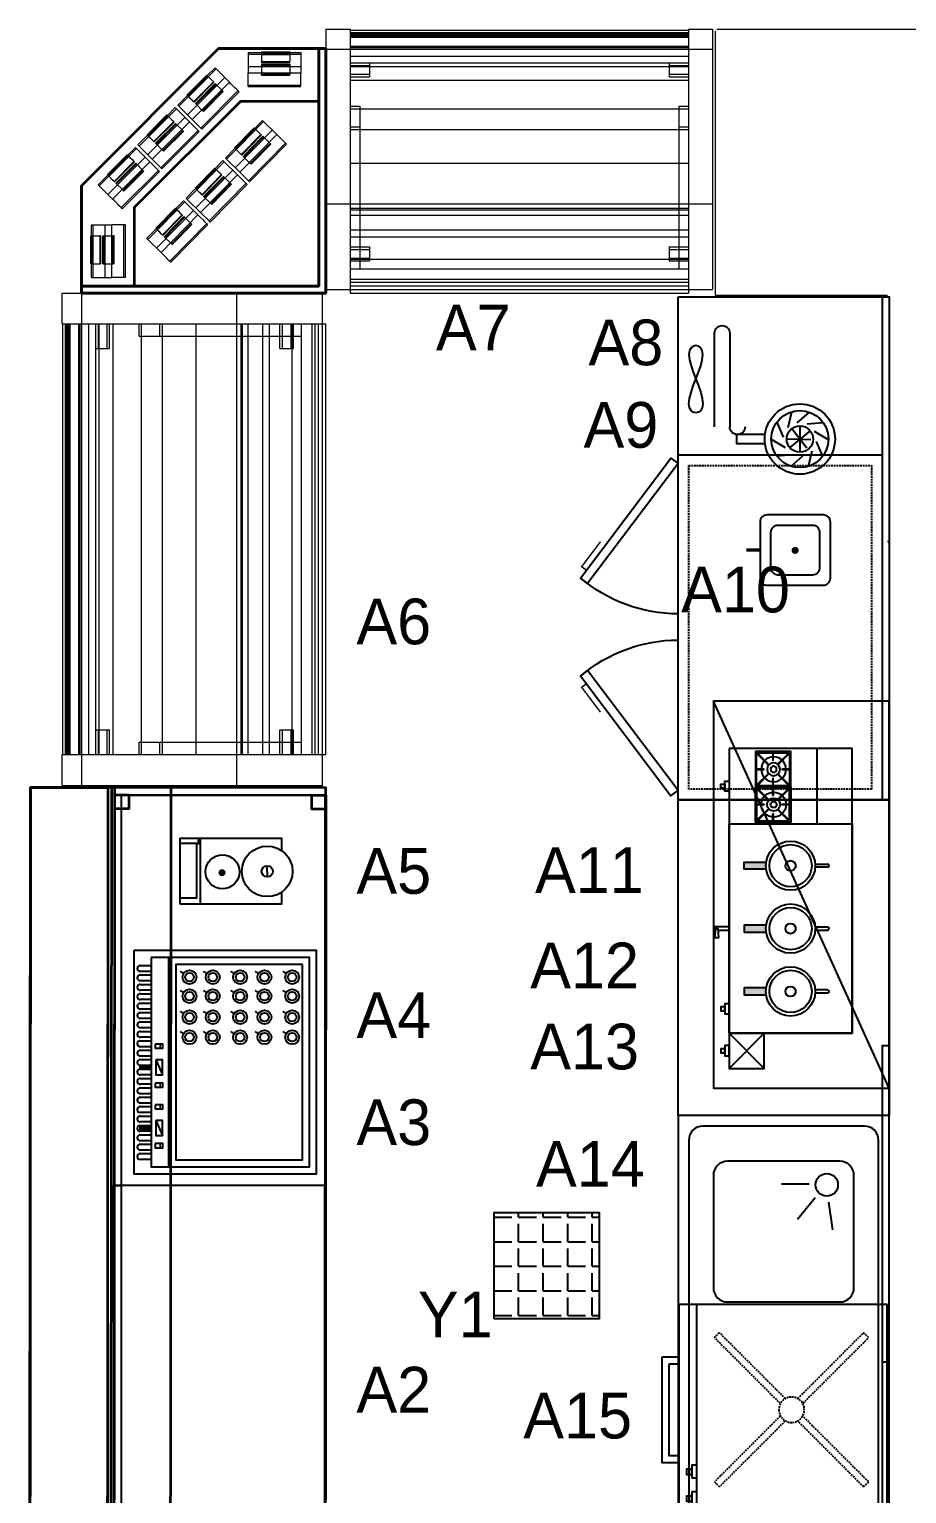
# Model space of a CAD drawing. Header units: millimetres. Extents: x 233224 to 234067, y -13631 to -11613.
# Drawn here: x 233517.4 to 233766.9, y -12029.9 to -11613.5 of the extents above; entities that cross this region are included whole.
import ezdxf
from ezdxf.enums import TextEntityAlignment as Align

# ---------------------------------------------------------------- set-up
doc = ezdxf.new("R2010")
doc.units = ezdxf.units.MM
doc.header["$MEASUREMENT"] = 0
doc.linetypes.add('DASHED', pattern=[0.75, 0.5, -0.25])
for name, color, linetype in [('002 Çizgi', 7, 'Continuous'), ('Kıtc-002 Çizgi', 7, 'Continuous'), ('S2000-002 Çizgi', 7, 'Continuous'), ('Structural - Bearing', 7, 'Continuous')]:
    doc.layers.add(name, color=color, linetype=linetype)
doc.layers.add('2D Drafting - General_Pen_No__4', color=7, linetype='Continuous', lineweight=20, true_color=0x029e21)
doc.layers.add('Int - Furniture _Pen_No__75', color=6, linetype='Continuous', lineweight=20)
doc.layers.add('Structural - Bearing_Pen_No__7', color=7, linetype='Continuous', lineweight=35)
doc.styles.add('TAKSİM', font='GOTHIC.TTF', dxfattribs={"height": 20})

# ---------------------------------------------------------------- blocks, each defined once
blk = doc.blocks.new('Slab_3', base_point=(229469, 5617.6))
at = {"layer": 'Structural - Bearing_Pen_No__7', "linetype": 'Continuous', "flags": 128}
blk.add_lwpolyline([(229469, 5617.6), (228774, 5617.6), (228774, 5922.6), (229164, 6312.6), (229469, 6312.6)], close=True, dxfattribs=at)
blk = doc.blocks.new('Slab_4', base_point=(229469, 5617.6))
at = {"layer": 'Structural - Bearing_Pen_No__7', "linetype": 'Continuous', "flags": 128}
blk.add_lwpolyline([(229469, 5617.6), (228774, 5617.6), (228774, 5922.6), (229164, 6312.6), (229469, 6312.6)], close=True, dxfattribs=at)
blk = doc.blocks.new('Slab_5', base_point=(228774, 5617.6))
at = {"layer": 'Structural - Bearing_Pen_No__7', "linetype": 'Continuous', "flags": 128}
blk.add_lwpolyline([(228774, 5617.6), (229469, 5617.6), (229469, 5637.6), (229469, 6312.6), (229449, 6312.6), (229449, 5637.6), (228774, 5637.6)], close=True, dxfattribs=at)
blk = doc.blocks.new('Slab_6', base_point=(229449, 5637.6))
at = {"layer": 'Structural - Bearing_Pen_No__7', "linetype": 'Continuous', "flags": 128}
blk.add_lwpolyline([(229449, 5637.6), (229449, 6312.6), (229164, 6312.6), (228774, 5922.6), (228774, 5637.6)], close=True, dxfattribs=at)
blk = doc.blocks.new('Slab_7', base_point=(229449, 5637.6))
at = {"layer": 'Structural - Bearing_Pen_No__7', "linetype": 'Continuous', "flags": 128}
blk.add_lwpolyline([(229449, 5637.6), (229449, 6312.6), (229164, 6312.6), (228774, 5922.6), (228774, 5637.6)], close=True, dxfattribs=at)
blk = doc.blocks.new('Slab_8', base_point=(229449, 5637.6))
at = {"layer": 'Structural - Bearing_Pen_No__7', "linetype": 'Continuous', "flags": 128}
blk.add_lwpolyline([(229449, 5637.6), (229449, 6162.6), (229226.2, 6162.6), (228924, 5860.4), (228924, 5637.6)], close=True, dxfattribs=at)
blk = doc.blocks.new('_pasta')
at = {"layer": 'Int - Furniture _Pen_No__75', "linetype": 'Continuous'}
for p, q in [((0, 800), (2.9, 800)), ((0, 750), (0, 800)), ((2.9, 800), (19, 800)), ((19, 800), (45.1, 800)), ((45.1, 800), (81, 800)), ((57.3, 750), (57.3, 800)), ((81, 800), (126.3, 800)), ((126.3, 800), (180.6, 800)), ((180.6, 800), (243.4, 800)), ((243.4, 800), (314, 800)), ((314, 800), (391.8, 800)), ((391.8, 800), (475.8, 800)), ((475.8, 800), (504.7, 800)), ((504.7, 800), (752.3, 800)), ((504.7, 750), (504.7, 800)), ((752.3, 750), (752.3, 800)), ((0, 750), (2.9, 750)), ((2.2, 50), (2.2, 750)), ((2.3, 50), (2.3, 750)), ((2.9, 750), (19, 750)), ((9.2, 50), (9.2, 750)), ((12.5, 50), (12.5, 750)), ((15.2, 50), (15.2, 750)), ((17.3, 50), (17.3, 750)), ((18.2, 50), (18.2, 750)), ((18.3, 50), (18.3, 750)), ((18.5, 50), (18.5, 750)), ((18.8, 50), (18.8, 750)), ((19, 750), (45.1, 750)), ((22.3, 50), (22.3, 750)), ((22.4, 50), (22.4, 750)), ((23, 50), (23, 750)), ((45.1, 750), (81, 750)), ((48.5, 50), (48.5, 750)), ((52.5, 50), (52.5, 750)), ((57.3, 50), (57.3, 750)), ((77.3, 50), (77.3, 750)), ((77.3, 50), (77.3, 750)), ((81, 750), (126.3, 750)), ((97.3, 710), (97.3, 750)), ((104.8, 710), (104.8, 750)), ((107.3, 50), (107.3, 750)), ((126.3, 750), (180.6, 750)), ((129.8, 710), (129.8, 750)), ((137.3, 710), (137.3, 750)), ((147.3, 50), (147.3, 750)), ((180.6, 750), (243.4, 750)), ((222.3, 730), (222.3, 750)), ((229.8, 50), (229.8, 750)), ((243.4, 750), (314, 750)), ((282.3, 730), (282.3, 750)), ((289.8, 50), (289.8, 750)), ((314, 750), (391.8, 750)), ((387.3, 50), (387.3, 750)), ((391.8, 750), (475.8, 750)), ((475.8, 750), (504.7, 750)), ((504.7, 750), (752.3, 750)), ((504.7, 50), (504.7, 750)), ((517.3, 50), (517.3, 750)), ((521.4, 50), (521.4, 750)), ((537.3, 50), (537.3, 750)), ((579.8, 50), (579.8, 750)), ((599.8, 50), (599.8, 750)), ((629.1, 710), (629.1, 750)), ((636.6, 710), (636.6, 750)), ((661.6, 710), (661.6, 750)), ((664.5, 50), (664.5, 750)), ((669.1, 710), (669.1, 750)), ((692.3, 730), (692.3, 750)), ((722.3, 50), (722.3, 750)), ((722.3, 50), (722.3, 750)), ((731.2, 50), (731.2, 750)), ((741.2, 50), (741.2, 750)), ((752.3, 50), (752.3, 750)), ((752.3, 50), (752.3, 750)), ((752.3, 750), (752.4, 750)), ((752.4, 50), (752.4, 750)), ((752.4, 750), (762.3, 750)), ((762.3, 50), (762.3, 750)), ((222.3, 730), (622.3, 730)), ((622.3, 730), (692.3, 730)), ((692.3, 70), (692.3, 730)), ((97.3, 90), (97.3, 710)), ((97.3, 710), (104.8, 710)), ((104.8, 710), (129.8, 710)), ((129.8, 710), (137.3, 710)), ((629.1, 710), (636.6, 710)), ((636.6, 710), (661.6, 710)), ((661.6, 710), (669.1, 710)), ((97.3, 90), (104.8, 90)), ((97.3, 50), (97.3, 90)), ((104.8, 90), (129.8, 90)), ((104.8, 50), (104.8, 90)), ((129.8, 90), (137.3, 90)), ((129.8, 50), (129.8, 90)), ((137.3, 50), (137.3, 90)), ((629.1, 90), (636.6, 90)), ((629.1, 50), (629.1, 90)), ((636.6, 90), (661.6, 90)), ((636.6, 50), (636.6, 90)), ((661.6, 90), (669.1, 90)), ((661.6, 50), (661.6, 90)), ((669.1, 50), (669.1, 90)), ((0, 50), (2.9, 50)), ((0, 0), (0, 50)), ((2.9, 50), (19, 50)), ((19, 50), (45.1, 50)), ((45.1, 50), (81, 50)), ((57.3, 0), (57.3, 50)), ((81, 50), (126.3, 50)), ((126.3, 50), (180.6, 50)), ((180.6, 50), (243.4, 50)), ((222.3, 70), (622.3, 70)), ((222.3, 50), (222.3, 70)), ((243.4, 50), (314, 50)), ((282.3, 50), (282.3, 70)), ((314, 50), (391.8, 50)), ((391.8, 50), (475.8, 50)), ((475.8, 50), (504.7, 50)), ((504.7, 50), (752.3, 50)), ((504.7, 0), (504.7, 50)), ((622.3, 70), (692.3, 70)), ((692.3, 50), (692.3, 70)), ((752.3, 0), (752.3, 50)), ((752.3, 50), (752.4, 50)), ((752.4, 50), (762.3, 50)), ((0, 0), (2.9, 0)), ((2.9, 0), (19, 0)), ((19, 0), (45.1, 0)), ((45.1, 0), (81, 0)), ((81, 0), (126.3, 0)), ((126.3, 0), (180.6, 0)), ((180.6, 0), (243.4, 0)), ((243.4, 0), (314, 0)), ((314, 0), (391.8, 0)), ((391.8, 0), (475.8, 0)), ((475.8, 0), (504.7, 0)), ((504.7, 0), (752.3, 0))]:
    blk.add_line(p, q, dxfattribs=at)
blk = doc.blocks.new('Kahve Paket1_2')
at = {"layer": 'Int - Furniture _Pen_No__75', "linetype": 'Continuous'}
for p, q in [((0, 150), (3.4, 150)), ((0, 0), (0, 150)), ((3.4, 150), (11.5, 150)), ((4.3, 0), (4.3, 150)), ((11.5, 150), (16.3, 150)), ((16.3, 150), (32.4, 150)), ((32.4, 150), (39, 150)), ((92, 150), (39, 150)), ((39, 150), (39, 150)), ((39, 0), (39, 150)), ((39, 0), (39, 150)), ((57.4, 0), (57.4, 150)), ((94.6, 150), (92, 150)), ((92, 0), (92, 150)), ((96.4, 150), (94.6, 150)), ((96.4, 118.7), (96.4, 150)), ((32.2, 118.7), (34.7, 118.7)), ((32.2, 38.7), (32.2, 118.7)), ((35.3, 118.7), (34.7, 118.7)), ((34.7, 38.7), (34.7, 118.7)), ((64.2, 118.7), (35.3, 118.7)), ((35.3, 38.7), (35.3, 118.7)), ((61.2, 38.7), (61.2, 118.7)), ((61.6, 38.7), (61.6, 118.7)), ((64.2, 38.7), (64.2, 118.7)), ((69.6, 118.7), (71.4, 118.7)), ((69.6, 38.7), (69.6, 118.7)), ((71.5, 118.7), (71.4, 118.7)), ((71.4, 38.7), (71.4, 118.7)), ((80, 118.7), (71.5, 118.7)), ((86, 118.7), (80, 118.7)), ((93.5, 118.7), (86, 118.7)), ((91.6, 38.7), (91.6, 118.7)), ((96.4, 118.7), (93.5, 118.7)), ((93.6, 38.7), (93.6, 118.7)), ((96.6, 118.7), (96.4, 118.7)), ((96.4, 38.7), (96.4, 118.7)), ((98.4, 118.7), (96.6, 118.7)), ((98.4, 38.7), (98.4, 118.7)), ((0, 0), (3.4, 0)), ((3.4, 0), (11.5, 0)), ((11.5, 0), (16.3, 0)), ((16.3, 0), (32.4, 0)), ((32.2, 38.7), (34.7, 38.7)), ((32.4, 0), (39, 0)), ((35.3, 38.7), (34.7, 38.7)), ((64.2, 38.7), (35.3, 38.7)), ((92, 0), (39, 0)), ((39, 0), (39, 0)), ((69.6, 38.7), (71.4, 38.7)), ((71.5, 38.7), (71.4, 38.7)), ((80, 38.7), (71.5, 38.7)), ((86, 38.7), (80, 38.7)), ((93.5, 38.7), (86, 38.7)), ((94.6, 0), (92, 0)), ((96.4, 38.7), (93.5, 38.7)), ((96.4, 0), (94.6, 0)), ((96.4, 0), (96.4, 38.7)), ((96.6, 38.7), (96.4, 38.7)), ((98.4, 38.7), (96.6, 38.7))]:
    blk.add_line(p, q, dxfattribs=at)
blk = doc.blocks.new('Slab_77', base_point=(228855.6, 155.7))
at = {"layer": 'Structural - Bearing_Pen_No__7', "linetype": 'Continuous', "flags": 128}
blk.add_lwpolyline([(228855.6, 155.7), (229465.6, 154.7), (229465.6, 178.9), (228865.6, 179.9), (228869, 4211.2), (228859, 4211.2)], close=True, dxfattribs=at)
blk = doc.blocks.new('Slab_78', base_point=(228865.6, 179.9))
at = {"layer": 'Structural - Bearing_Pen_No__7', "linetype": 'Continuous', "flags": 128}
blk.add_lwpolyline([(228865.6, 179.9), (228869, 4190.7), (229469, 4189.8), (229465.6, 178.9)], close=True, dxfattribs=at)
blk = doc.blocks.new('Slab_79', base_point=(228865.6, 179.9))
at = {"layer": 'Structural - Bearing_Pen_No__7', "linetype": 'Continuous', "flags": 128}
blk.add_lwpolyline([(228865.6, 179.9), (228869, 4190.7), (229469, 4189.8), (229465.6, 178.9)], close=True, dxfattribs=at)
blk = doc.blocks.new('Slab_80', base_point=(228849.2, 4211.2))
at = {"layer": 'Structural - Bearing_Pen_No__7', "linetype": 'Continuous', "flags": 128}
blk.add_lwpolyline([(228849.2, 4211.2), (228848.9, 4100.8), (228845.6, 155.7), (229465.6, 154.7), (229465.6, 178.9), (228865.6, 179.9), (228869, 4190.7), (229469, 4189.8), (229469, 4210.2)], close=True, dxfattribs=at)
blk = doc.blocks.new('Slab_81', base_point=(228865.6, 179.9))
at = {"layer": 'Structural - Bearing_Pen_No__7', "linetype": 'Continuous', "flags": 128}
blk.add_lwpolyline([(228865.6, 179.9), (228869, 4190.7), (229469, 4189.8), (229465.6, 178.9)], close=True, dxfattribs=at)
blk = doc.blocks.new('Slab_82', base_point=(229469, 4189.8))
at = {"layer": 'Structural - Bearing_Pen_No__7', "linetype": 'Continuous', "flags": 128}
blk.add_lwpolyline([(229469, 4189.8), (229468.9, 4149.8), (229428.9, 4149.9), (229429, 4189.9)], close=True, dxfattribs=at)
blk = doc.blocks.new('Slab_83', base_point=(228909, 4190.7))
at = {"layer": 'Structural - Bearing_Pen_No__7', "linetype": 'Continuous', "flags": 128}
blk.add_lwpolyline([(228909, 4190.7), (228908.9, 4150.7), (228868.9, 4150.7), (228869, 4190.7)], close=True, dxfattribs=at)
blk = doc.blocks.new('Slab_93', base_point=(228625.8, 156))
at = {"layer": 'Structural - Bearing_Pen_No__7', "linetype": 'Continuous', "flags": 128}
blk.add_lwpolyline([(228625.8, 156), (228625.5, -60.2), (229465.2, -61.5), (229465.6, 178.9), (229025.8, 179.6), (229029.2, 4210.9), (228849.2, 4211.2), (228629.3, 4211.6), (228625.9, 180.2)], close=True, dxfattribs=at)
blk = doc.blocks.new('Slab_94', base_point=(228625.5, -60.2))
at = {"layer": 'Structural - Bearing_Pen_No__7', "linetype": 'Continuous', "flags": 128}
blk.add_lwpolyline([(228625.5, -60.2), (228629.3, 4211.6), (228849.2, 4211.2), (228845.8, 179.9), (229465.6, 178.9), (229465.2, -61.5), (228845.5, -60.6)], close=True, dxfattribs=at)
blk = doc.blocks.new('A$C664B4501')
at = {"layer": 'S2000-002 Çizgi'}
for p, q in [((31.04, 6.26), (35.37, 8.18)), ((48.29, 6.26), (52.62, 8.18))]:
    blk.add_line(p, q, dxfattribs=at)
for points in [[(0, 0), (63.5, 0), (63.5, 52), (0, 52)], [(2, 10), (61.5, 10), (61.5, 50), (2, 50)], [(4, 48), (4, 12), (59.5, 12), (59.5, 48)], [(2, 5), (61.5, 5), (61.5, 10), (2, 10)], [(26.58, 6.14), (27.76, 6.14), (27.76, 8.24), (26.58, 8.24)], [(31.04, 6.26), (35.37, 6.26), (35.37, 8.18), (31.04, 8.18)], [(37.66, 6.14), (38.83, 6.14), (38.83, 8.24), (37.66, 8.24)], [(43.83, 6.14), (45.01, 6.14), (45.01, 8.24), (43.83, 8.24)], [(48.29, 6.26), (52.62, 6.26), (52.62, 8.18), (48.29, 8.18)], [(54.91, 6.14), (56.08, 6.14), (56.08, 8.24), (54.91, 8.24)]]:
    blk.add_lwpolyline(points, close=True, dxfattribs=at)
for points, const_width in [([(6.48, 43.33), (5.89, 42.38)], 0.5), ([(11.92, 43.33), (11.34, 42.38)], 0.5), ([(17.86, 43.33), (17.28, 42.38)], 0.5), ([(23.59, 43.33), (23.01, 42.38)], 0.5), ([(6.48, 35.43), (5.89, 34.49)], 0.5), ([(11.92, 35.43), (11.34, 34.49)], 0.5), ([(17.86, 35.43), (17.28, 34.49)], 0.5), ([(23.59, 35.43), (23.01, 34.49)], 0.5), ([(6.48, 28.51), (5.89, 27.56)], 0.5), ([(11.92, 28.51), (11.34, 27.56)], 0.5), ([(17.86, 28.51), (17.28, 27.56)], 0.5), ([(23.59, 28.51), (23.01, 27.56)], 0.5), ([(6.48, 20.73), (5.89, 19.78)], 0.5), ([(11.92, 20.73), (11.34, 19.78)], 0.5), ([(17.86, 20.73), (17.28, 19.78)], 0.5), ([(23.59, 20.73), (23.01, 19.78)], 0.5), ([(6.48, 14.14), (5.89, 13.19)], 0.5), ([(11.92, 14.14), (11.34, 13.19)], 0.5), ([(17.86, 14.14), (17.28, 13.19)], 0.5), ([(23.59, 14.14), (23.01, 13.19)], 0.5), ([(26.58, 7.5), (27.76, 7.5)], 0.5), ([(33.23, 5), (33.23, 1.5)], 1), ([(37.66, 7.5), (38.83, 7.5)], 0.5), ([(43.83, 7.5), (45.01, 7.5)], 0.5), ([(50.48, 5), (50.48, 1.5)], 1), ([(54.91, 7.5), (56.08, 7.5)], 0.5)]:
    blk.add_lwpolyline(points, dxfattribs=dict(at, const_width=const_width))
for points in [[(4.26, 1.85), (4.26, 5)], [(5.93, 5), (5.93, 1.85)], [(6.93, 1.85), (6.93, 5)], [(8.61, 5), (8.61, 1.85)], [(9.61, 1.85), (9.61, 5)], [(11.28, 5), (11.28, 1.85)], [(12.28, 1.85), (12.28, 5)], [(13.96, 5), (13.96, 1.85)], [(14.96, 1.85), (14.96, 5)], [(16.63, 5), (16.63, 1.85)], [(17.63, 1.85), (17.63, 5)], [(19.31, 5), (19.31, 1.85)], [(20.31, 1.85), (20.31, 5)], [(21.98, 5), (21.98, 1.85)], [(22.98, 1.85), (22.98, 5)], [(24.66, 5), (24.66, 1.85)], [(25.66, 1.85), (25.66, 5)], [(27.33, 5), (27.33, 1.85)], [(28.33, 1.85), (28.33, 5)], [(30.01, 5), (30.01, 1.85)], [(31.01, 1.85), (31.01, 5)], [(32.68, 5), (32.68, 1.85)], [(33.68, 1.85), (33.68, 5)], [(35.36, 5), (35.36, 1.85)], [(36.36, 1.85), (36.36, 5)], [(38.03, 5), (38.03, 1.85)], [(39.03, 1.85), (39.03, 5)], [(40.71, 5), (40.71, 1.85)], [(41.71, 1.85), (41.71, 5)], [(43.38, 5), (43.38, 1.85)], [(44.38, 1.85), (44.38, 5)], [(46.06, 5), (46.06, 1.85)], [(47.06, 1.85), (47.06, 5)], [(48.73, 5), (48.73, 1.85)], [(49.73, 1.85), (49.73, 5)], [(51.4, 5), (51.4, 1.85)], [(52.4, 1.85), (52.4, 5)], [(54.08, 5), (54.08, 1.85)], [(55.08, 1.85), (55.08, 5)], [(56.75, 5), (56.75, 1.85)], [(57.75, 1.85), (57.75, 5)], [(59.43, 5), (59.43, 1.85)]]:
    blk.add_lwpolyline(points, dxfattribs=at)
for centre, radius in [((7.54, 45.07), 1.98), ((7.54, 45.07), 1.24), ((12.99, 45.07), 1.98), ((12.99, 45.07), 1.24), ((18.93, 45.07), 1.98), ((18.93, 45.07), 1.24), ((24.66, 45.07), 1.98), ((24.66, 45.07), 1.24), ((7.54, 37.17), 1.98), ((7.54, 37.17), 1.24), ((12.99, 37.17), 1.98), ((12.99, 37.17), 1.24), ((18.93, 37.17), 1.98), ((18.93, 37.17), 1.24), ((24.66, 37.17), 1.98), ((24.66, 37.17), 1.24), ((7.54, 30.25), 1.98), ((7.54, 30.25), 1.24), ((12.99, 30.25), 1.98), ((12.99, 30.25), 1.24), ((18.93, 30.25), 1.98), ((18.93, 30.25), 1.24), ((24.66, 30.25), 1.98), ((24.66, 30.25), 1.24), ((7.54, 22.47), 1.98), ((7.54, 22.47), 1.24), ((12.99, 22.47), 1.98), ((12.99, 22.47), 1.24), ((18.93, 22.47), 1.98), ((18.93, 22.47), 1.24), ((24.66, 22.47), 1.98), ((24.66, 22.47), 1.24), ((7.54, 15.88), 1.98), ((7.54, 15.88), 1.24), ((12.99, 15.88), 1.98), ((12.99, 15.88), 1.24), ((18.93, 15.88), 1.98), ((18.93, 15.88), 1.24), ((24.66, 15.88), 1.98), ((24.66, 15.88), 1.24)]:
    blk.add_circle(centre, radius, dxfattribs=at)
for centre in [(5.1, 1.85), (7.77, 1.85), (10.45, 1.85), (13.12, 1.85), (15.8, 1.85), (18.47, 1.85), (21.14, 1.85), (23.82, 1.85), (26.49, 1.85), (29.17, 1.85), (31.84, 1.85), (34.52, 1.85), (37.19, 1.85), (39.87, 1.85), (42.54, 1.85), (45.22, 1.85), (47.89, 1.85), (50.57, 1.85), (53.24, 1.85), (55.92, 1.85), (58.59, 1.85)]:
    blk.add_arc(centre, 0.837, 180, 0, dxfattribs=at)
blk = doc.blocks.new('A$C1C4536AD')
at = {"layer": 'S2000-002 Çizgi'}
for points in [[(0, 29), (0, 0), (18.5, 0)], [(3.39, 29), (0, 29), (0, 26.84)], [(18.5, 26.95), (18.5, 29), (15.2, 29)], [(18.5, 0), (18.5, 29)], [(7.82, 24.81), (10.92, 24.88)], [(0, 5.79), (18.5, 5.79)], [(1.26, 0), (1.26, 4.77), (16.97, 4.77), (16.97, 0)]]:
    blk.add_lwpolyline(points, dxfattribs=at)
at = {"layer": 'S2000-002 Çizgi', "const_width": 1}
blk.add_lwpolyline([(9.18, 12.02, 1), (10.18, 12.02, 1)], format="xyb", close=True, dxfattribs=at)
at = {"layer": 'S2000-002 Çizgi'}
blk.add_lwpolyline([(0.33, 5.24), (1.35, 5.24), (1.35, 5.79), (0.33, 5.79)], close=True, dxfattribs=at)
for centre, radius in [((9.3, 24.88), 7.2), ((9.3, 24.88), 1.6), ((9.43, 12.15), 4.82)]:
    blk.add_circle(centre, radius, dxfattribs=at)
blk = doc.blocks.new('A$C08847F1B')
at = {"layer": 'S2000-002 Çizgi'}
blk.add_lwpolyline([(0, 30.6), (30.6, 30.6), (30.6, 0), (0, 0), (0, 30.6)], dxfattribs=at)
blk.add_lwpolyline([(15.5, 29.5), (15.5, 23.4, -0.414214), (15.3, 23.2), (15.2, 23.2, -0.414214), (15, 23.4), (15, 29.5), (2.7, 29.5, 0.668179), (2.3, 28.6), (10.8, 20.1, -0.810443), (10.4, 19.8), (1.6, 28.6, 0.668179), (1, 28.4), (1, 15.5), (7.1, 15.5, -0.414214), (7.3, 15.3), (7.3, 15.2, -0.414214), (7.1, 15), (1, 15), (1, 2.7, 0.668179), (1.9, 2.3), (10.4, 10.8, -0.810443), (10.8, 10.4), (2, 1.6, 0.668179), (2.2, 1), (15, 1), (15, 7.1, -0.414214), (15.2, 7.3), (15.3, 7.3, -0.414214), (15.5, 7.1), (15.5, 1), (27.9, 1, 0.668179), (28.3, 1.9), (19.8, 10.4, -0.810443), (20.2, 10.8), (29, 2, 0.668179), (29.5, 2.2), (29.5, 15), (23.4, 15, -0.414214), (23.2, 15.2), (23.2, 15.3, -0.414214), (23.4, 15.5), (29.5, 15.5), (29.5, 28.4, 0.668179), (29, 28.6), (20.2, 19.8, -0.810443), (19.8, 20.1), (28.3, 28.6, 0.668179), (27.9, 29.5)], format="xyb", close=True, dxfattribs=at)
for radius in [10.8, 5.66, 2.6]:
    blk.add_circle((15.3, 15.8), radius, dxfattribs=at)
blk = doc.blocks.new('A$C0AAB4699')
at = {"layer": 'S2000-002 Çizgi'}
for points in [[(34.38, 14.79, -0.072213), (32.37, 14.79), (32.37, 8.52), (34.38, 8.52)], [(50.24, 8.52), (52.26, 8.52), (52.26, 14.79, -0.072213), (50.24, 14.79)], [(68.12, 8.52), (70.13, 8.52), (70.13, 14.79, -0.072213), (68.12, 14.79)]]:
    blk.add_hatch(color=256, dxfattribs=at).paths.add_polyline_path(points)
for p, q in [((81, 14.21), (91, 4.21)), ((91, 14.21), (81, 4.21))]:
    blk.add_line(p, q, dxfattribs=at)
for points in [[(0, 4.21), (81, 4.21), (81, 39.21), (0, 39.21)], [(0, 29.21), (21.5, 29.21), (21.5, 39.21), (0, 39.21)], [(81, 4.21), (21.5, 4.21), (21.5, 39.21), (81, 39.21)], [(81, 4.21), (91, 4.21), (91, 14.21), (81, 14.21)], [(9.28, 4.21), (12.19, 4.21), (12.19, 3.05), (9.28, 3.05)], [(75.53, 4.21), (72.62, 4.21), (72.62, 3.05), (75.53, 3.05)], [(87.46, 4.21), (84.54, 4.21), (84.54, 3.05), (87.46, 3.05)], [(10.15, 3.05), (11.32, 3.05), (11.32, 1.88), (10.15, 1.88)], [(53.85, 0.2), (51.19, 0.41), (51.19, 1.04), (53.85, 1.25)], [(74.66, 3.05), (73.49, 3.05), (73.49, 1.88), (74.66, 1.88)], [(86.58, 3.05), (85.42, 3.05), (85.42, 1.88), (86.58, 1.88)]]:
    blk.add_lwpolyline(points, close=True, dxfattribs=at)
for points in [[(32.94, 28.7), (32.94, 32.22)], [(33.81, 32.22), (33.81, 28.7)], [(50.81, 32.22), (50.81, 28.7)], [(51.69, 28.7), (51.69, 32.22)], [(68.69, 32.22), (68.69, 28.7)], [(69.56, 28.7), (69.56, 32.22)], [(34.38, 14.79), (34.38, 8.52), (32.37, 8.52), (32.37, 14.79)], [(50.24, 14.79), (50.24, 8.52), (52.26, 8.52), (52.26, 14.79)], [(68.12, 14.79), (68.12, 8.52), (70.13, 8.52), (70.13, 14.79)], [(51.8, 0), (50.7, 0), (50.7, 4.21)], [(51.8, 4.21), (51.8, 1.08)], [(51.8, 0.36), (51.8, 0)]]:
    blk.add_lwpolyline(points, dxfattribs=at)
for centre, radius in [((33.37, 21.71), 7), ((33.37, 21.71), 6), ((51.25, 21.71), 7), ((51.25, 21.71), 6), ((69.12, 21.71), 7), ((69.12, 21.71), 6), ((33.37, 21.71), 1.45), ((51.25, 21.71), 1.45), ((69.12, 21.71), 1.45)]:
    blk.add_circle(centre, radius, dxfattribs=at)
for centre in [(33.37, 32.22), (51.25, 32.22), (69.12, 32.22)]:
    blk.add_arc(centre, 0.438, 0, 180, dxfattribs=at)
at = {"layer": 'S2000-002 Çizgi', "yscale": 0.3284582400001454}
for xscale, zscale in [(-0.3284582400001454, 0.3284582400000002), (0.3284582400001454, 0.3284582400001454)]:
    blk.add_blockref('A$C08847F1B', (10.96, 11.7), dxfattribs=dict(at, xscale=xscale, zscale=zscale))
blk = doc.blocks.new('A$C7E863A30')
at = {"layer": 'S2000-002 Çizgi'}
for p, q in [((24.66, 42.76), (32.47, 43.87)), ((23.43, 38.95), (29.53, 33.94)), ((19.52, 37.29), (19.52, 29.4))]:
    blk.add_line(p, q, dxfattribs=at)
for points in [[(0, 58), (120, 58), (120, 60), (0, 60)], [(0, 0), (120, 0), (120, 60), (0, 60)]]:
    blk.add_lwpolyline(points, close=True, dxfattribs=at)
for points in [[(7, 3), (113, 3, 0.414214), (117, 7), (117, 53, 0.414214), (113, 57), (7, 57, 0.414214), (3, 53), (3, 7, 0.414214)], [(17, 10), (49, 10, 0.414214), (53, 14), (53, 46, 0.414214), (49, 50), (17, 50, 0.414214), (13, 46), (13, 14, 0.414214)]]:
    blk.add_lwpolyline(points, format="xyb", close=True, dxfattribs=at)
blk.add_circle((19.71, 42.26), 3.19, dxfattribs=at)
blk = doc.blocks.new('A$C521B02A0')
at = {"layer": 'S2000-002 Çizgi'}
blk.add_line((6.65, 10), (10.64, 10), dxfattribs=at)
for points in [[(0, 64), (0, 10), (60, 10), (60, 64)], [(0, 64), (0, 5), (60, 5), (60, 64)], [(3, 10), (6.65, 10), (6.65, 8.54), (3, 8.54)], [(3.97, 8.54), (5.43, 8.54), (5.43, 7.08), (3.97, 7.08)], [(10.64, 10), (14.29, 10), (14.29, 8.54), (10.64, 8.54)], [(11.61, 8.54), (13.07, 8.54), (13.07, 7.08), (11.61, 7.08)], [(45, 0), (15, 0), (15, 5), (45, 5)], [(43, 2), (17, 2), (17, 5), (43, 5)]]:
    blk.add_lwpolyline(points, close=True, dxfattribs=at)
at = {"layer": 'S2000-002 Çizgi', "linetype": 'DASHED'}
for points in [[(8.08, 57.42), (9.49, 58.84)], [(9.49, 58.84), (28.24, 40.09)], [(31.86, 40.19), (50.51, 58.84)], [(50.51, 58.84), (51.92, 57.42)], [(8.08, 57.42), (26.83, 38.67)], [(33.27, 38.77), (51.92, 57.42)], [(26.73, 35.06), (8.08, 16.41)], [(28.14, 33.64), (9.49, 15)], [(31.76, 33.74), (50.51, 15)], [(33.17, 35.16), (51.92, 16.41)], [(9.49, 15), (8.08, 16.41)], [(50.51, 15), (51.92, 16.41)]]:
    blk.add_lwpolyline(points, dxfattribs=at)
blk.add_circle((30, 36.92), 3.63, dxfattribs=at)
blk = doc.blocks.new('A$C0D0247C1')
at = {"layer": 'Kıtc-002 Çizgi'}
for points in [[(2, 0), (18, 0, 0.414214), (20, 2), (20, 18, 0.414214), (18, 20), (2, 20, 0.414214), (0, 18), (0, 2, 0.414214)], [(5, 3), (15, 3, 0.414214), (17, 5), (17, 15, 0.414214), (15, 17), (5, 17, 0.414214), (3, 15), (3, 5, 0.414214)]]:
    blk.add_lwpolyline(points, format="xyb", close=True, dxfattribs=at)
at = {"layer": 'Kıtc-002 Çizgi', "const_width": 1}
blk.add_lwpolyline([(9.53, 10.08, 1), (10.53, 10.08, 1)], format="xyb", close=True, dxfattribs=at)
blk.add_lwpolyline([(20, 10), (23.95, 10)], dxfattribs=at)
blk = doc.blocks.new('A$C4AF1199D')
at = {"layer": 'S2000-002 Çizgi'}
for points in [[(10.19, 26.12), (7.81, 22.18)], [(5.4, 24.63), (5.79, 20.04)], [(7.66, 20.97), (12.41, 15.17)], [(10.18, 21.16), (10, 14.25)], [(14.95, 24.51), (10.7, 22.72)], [(17.85, 20.42), (13.36, 21.46)], [(2.4, 20.6), (5.42, 17.12)], [(6.25, 18), (13.75, 18)], [(12.59, 19.94), (7.13, 15.7)], [(17.79, 15.4), (14.77, 18.88)], [(2.34, 15.58), (6.83, 14.54)], [(5.24, 11.49), (9.49, 13.28)], [(10, 9.88), (12.38, 13.82)], [(14.79, 11.37), (14.4, 15.96)]]:
    blk.add_lwpolyline(points, dxfattribs=at)
blk.add_lwpolyline([(8.75, 0), (11.25, 0), (11.25, 8), (8.75, 8)], close=True, dxfattribs=at)
for radius in [10, 8.12, 3.75]:
    blk.add_circle((10, 18), radius, dxfattribs=at)
blk = doc.blocks.new('143-60')
at = {"layer": '002 Çizgi', "color": 7}
for p, q in [((19.64, -102.27), (19.64, 40.73)), ((-28.03, -65.27), (-28.03, -91.94)), ((-23.68, -91.94), (-23.68, -65.27)), ((-35.17, -70.75), (-35.34, -71.89)), ((-34.71, -69.93), (-35.17, -70.75)), ((-34.07, -69.44), (-34.71, -69.93)), ((-33.34, -69.28), (-34.07, -69.44)), ((-32.6, -69.44), (-33.34, -69.28)), ((-31.96, -69.93), (-32.6, -69.44)), ((-31.51, -70.75), (-31.96, -69.93)), ((-31.33, -71.89), (-31.51, -70.75)), ((-35.34, -71.89), (-35.17, -73.35)), ((-35.17, -73.35), (-34.71, -75.05)), ((-31.96, -75.05), (-31.51, -73.35)), ((-31.51, -73.35), (-31.33, -71.89)), ((-34.71, -75.05), (-34.07, -76.92)), ((-34.07, -76.92), (-33.34, -78.86)), ((-34.07, -80.81), (-33.34, -78.86)), ((-33.34, -78.86), (-32.6, -76.92)), ((-33.34, -78.86), (-32.6, -80.81)), ((-32.6, -76.92), (-31.96, -75.05)), ((-35.17, -84.38), (-34.71, -82.68)), ((-34.71, -82.68), (-34.07, -80.81)), ((-32.6, -80.81), (-31.96, -82.68)), ((-31.96, -82.68), (-31.51, -84.38)), ((-35.34, -85.83), (-35.17, -84.38)), ((-35.17, -86.98), (-35.34, -85.83)), ((-34.71, -87.8), (-35.17, -86.98)), ((-31.51, -86.98), (-31.96, -87.8)), ((-31.51, -84.38), (-31.33, -85.83)), ((-31.33, -85.83), (-31.51, -86.98)), ((-34.07, -88.29), (-34.71, -87.8)), ((-33.34, -88.45), (-34.07, -88.29)), ((-32.6, -88.29), (-33.34, -88.45)), ((-31.96, -87.8), (-32.6, -88.29))]:
    blk.add_line(p, q, dxfattribs=at)
for points in [[(-66.18, 5.52), (-40.41, 39.63), (-38.36, 38.08), (-64.13, 3.97)], [(-38.36, -102.27), (21.64, -102.27), (21.64, 40.73), (-38.36, 40.73)], [(-66.18, -22.31), (-40.41, -56.42), (-38.36, -54.88), (-64.13, -20.77)]]:
    blk.add_lwpolyline(points, close=True, dxfattribs=at)
at = {"layer": '002 Çizgi', "color": 7, "linetype": 'DASHED'}
blk.add_lwpolyline([(16.64, -54.27), (16.64, 37.73), (-35.36, 37.73), (-35.36, -54.27)], close=True, dxfattribs=at)
at = {"layer": '002 Çizgi', "color": 7, "const_width": 0.427}
for points in [[(-64.48, 7.76), (-65.8, 8.76), (-61.55, 14.4), (-60.46, 15.84)], [(-64.48, -24.56), (-65.8, -25.55), (-61.55, -31.19), (-60.46, -32.63)]]:
    blk.add_lwpolyline(points, dxfattribs=at)
at = {"layer": '002 Çizgi', "color": 7}
blk.add_lwpolyline([(19.64, -57.27), (-38.36, -57.27)], dxfattribs=at)
for centre, radius, start, end in [((-38.36, 38.08), 42.75, 229.4908, 270), ((-38.36, -54.88), 42.75, 90, 130.5092), ((-21.51, -65.27), 2.17, 0, 180), ((-25.85, -91.94), 2.17, 180, 0)]:
    blk.add_arc(centre, radius, start, end, dxfattribs=at)

msp = doc.modelspace()

# ---------------------------------------------------------------- hatches: boundary and pattern name
h = msp.add_hatch()
h.set_pattern_fill('ANGLE', color=256)
h.set_pattern_definition([(360, (168940.527, 39171.9215), (4e-11, 6.985), [5.08, -1.905]), (90, (168940.527, 39171.9215), (-6.985, 4e-11), [5.08, -1.905])])
h.paths.add_polyline_path([(233679.52, -11980.06), (233679.52, -11950.06), (233649.52, -11950.06), (233649.52, -11980.06)])

# ---------------------------------------------------------------- linework, layer by layer
msp.add_line((233761.93, -11914.56), (233711.93, -11804.56))
for points in [[(233761.93, -11914.56), (233761.93, -11804.56), (233711.93, -11804.56), (233711.93, -11914.56)], [(233601.47, -11942.26), (233541.73, -11942.26), (233541.73, -11831.17), (233601.47, -11831.17)], [(233543.47, -11942.26), (233541.73, -11942.26), (233541.73, -11831.17), (233543.47, -11831.17)], [(233701.93, -11832.56), (233761.93, -11832.56), (233761.93, -11922.39), (233701.93, -11922.39)], [(233759.93, -11992.39), (233761.93, -11992.39), (233761.93, -11902.56), (233759.93, -11902.56)], [(233541.47, -12042.26), (233601.47, -12042.26), (233601.47, -11942.26), (233541.47, -11942.26)], [(233543.47, -12042.26), (233541.47, -12042.26), (233541.47, -11942.26), (233543.47, -11942.26)], [(233649.52, -11980.06), (233679.52, -11980.06), (233679.52, -11950.06), (233649.52, -11950.06)]]:
    msp.add_lwpolyline(points, close=True)
at = {"layer": '2D Drafting - General_Pen_No__4', "linetype": 'Continuous'}
for p, q in [((233712.44, -11613.99), (233712.44, -11689.06)), ((233712.94, -11613.49), (234050.43, -11613.49)), ((233712.44, -11689.06), (233761.43, -11689.06)), ((233761.93, -11689.56), (233761.93, -12350.49))]:
    msp.add_line(p, q, dxfattribs=at)
msp.add_arc((233761.43, -11759.56), 0.5, 0, 90, dxfattribs=at)

# ---------------------------------------------------------------- block references
at = {"layer": 'Int - Furniture _Pen_No__75', "linetype": 'Continuous', "zscale": 100}
for name, p, xscale, yscale, rotation in [('_pasta', (233601.73, -11613.49), 0.09838805352740265, 0.1374999999999999, 270), ('Kahve Paket1_2', (233579.59, -11629.77), -0.1, 0.1, 270), ('Kahve Paket1_2', (233579.59, -11629.77), -0.1, 0.1, 270), ('Kahve Paket1_2', (233579.59, -11629.77), -0.1, 0.1, 270), ('Kahve Paket1_2', (233579.59, -11629.77), -0.1, 0.1, 270), ('Kahve Paket1_2', (233566.43, -11641.88), -0.1, 0.1, 314.9999999999999), ('Kahve Paket1_2', (233566.43, -11641.88), -0.1, 0.1, 314.9999999999999), ('Kahve Paket1_2', (233566.43, -11641.88), -0.1, 0.1, 314.9999999999999), ('Kahve Paket1_2', (233566.43, -11641.88), -0.1, 0.1, 314.9999999999999), ('Kahve Paket1_2', (233555.11, -11653.19), -0.1, 0.1, 314.9999999999999), ('Kahve Paket1_2', (233555.11, -11653.19), -0.1, 0.1, 314.9999999999999), ('Kahve Paket1_2', (233555.11, -11653.19), -0.1, 0.1, 314.9999999999999), ('Kahve Paket1_2', (233555.11, -11653.19), -0.1, 0.1, 314.9999999999999), ('Kahve Paket1_2', (233580.05, -11656.88), -0.1, 0.1, 315.5556162929907), ('Kahve Paket1_2', (233543.8, -11664.51), -0.1, 0.1, 314.9999999999999), ('Kahve Paket1_2', (233543.8, -11664.51), -0.1, 0.1, 314.9999999999999), ('Kahve Paket1_2', (233543.8, -11664.51), -0.1, 0.1, 314.9999999999999), ('Kahve Paket1_2', (233543.8, -11664.51), -0.1, 0.1, 314.9999999999999), ('Kahve Paket1_2', (233568.84, -11668.3), -0.1, 0.1, 315.5556162929907), ('Kahve Paket1_2', (233557.64, -11679.72), -0.1, 0.1, 315.5556162929907)]:
    msp.add_blockref(name, p, dxfattribs=dict(at, xscale=xscale, yscale=yscale, rotation=rotation))
for name, p, xscale, yscale in [('Kahve Paket1_2', (233544.71, -11684.05), -0.1, 0.1), ('Kahve Paket1_2', (233544.71, -11684.05), -0.1, 0.1), ('Kahve Paket1_2', (233544.71, -11684.05), -0.1, 0.1), ('Kahve Paket1_2', (233544.71, -11684.05), -0.1, 0.1), ('_pasta', (233526.73, -11828.49), 0.09838805352740265, 0.1749999999999999)]:
    msp.add_blockref(name, p, dxfattribs=dict(at, xscale=xscale, yscale=yscale))
at = {"layer": 'S2000-002 Çizgi', "xscale": -1}
for name, p, rotation in [('143-60', (233740.29, -11791.84), 180), ('A$C521B02A0', (233697.25, -12036.05), 270)]:
    msp.add_blockref(name, p, dxfattribs=dict(at, rotation=rotation))
at = {"layer": 'S2000-002 Çizgi'}
for name, p, rotation in [('A$C4AF1199D', (233718.54, -11720.01), 270), ('A$C0D0247C1', (233745.22, -11751.58), 180), ('A$C0AAB4699', (233712.19, -11817.97), 269.9999999999991), ('A$C1C4536AD', (233560.17, -11843.64), 269.9999999999992), ('A$C664B4501', (233547.08, -11875.47), 269.9999999999992), ('A$C7E863A30', (233701.93, -11922.39), 270)]:
    msp.add_blockref(name, p, dxfattribs=dict(at, rotation=rotation))
at = {"layer": 'Structural - Bearing', "linetype": 'Continuous', "xscale": 0.1, "yscale": 0.1, "zscale": 0.1}
for name, p in [('Slab_3', (233601.73, -11688.49)), ('Slab_4', (233601.73, -11688.49)), ('Slab_5', (233532.23, -11688.49)), ('Slab_6', (233599.73, -11686.49)), ('Slab_7', (233599.73, -11686.49)), ('Slab_8', (233599.73, -11686.49))]:
    msp.add_blockref(name, p, dxfattribs=at)
at = {"layer": 'Structural - Bearing', "color": 1, "linetype": 'Continuous', "xscale": 0.1, "yscale": 0.1, "zscale": 0.1}
for name, p in [('Slab_93', (233517.41, -12234.64)), ('Slab_94', (233517.38, -12256.26)), ('Slab_80', (233539.75, -11829.12)), ('Slab_77', (233540.39, -12234.67)), ('Slab_78', (233541.39, -12232.26)), ('Slab_79', (233541.39, -12232.26)), ('Slab_81', (233541.39, -12232.26)), ('Slab_83', (233545.73, -11831.18)), ('Slab_82', (233601.73, -11831.27))]:
    msp.add_blockref(name, p, dxfattribs=at)

# ---------------------------------------------------------------- texts
at = {"style": 'TAKSİM'}
for s, p in [('A7', (233633.03, -11704.77)), ('A8', (233676.43, -11709.03)), ('A9', (233675.01, -11732.48)), ('A10', (233702.78, -11779.3)), ('A6', (233610.42, -11788.38)), ('A5', (233610.42, -11859.32)), ('A11', (233661.22, -11859.09)), ('A12', (233659.86, -11886.21)), ('A4', (233610.42, -11900.36)), ('A13', (233659.86, -11909.26)), ('A3', (233610.42, -11930.78)), ('A14', (233661.5, -11942.63)), ('A2', (233610.42, -12006.83)), ('A15', (233657.88, -12014.22))]:
    msp.add_text(s, height=13, dxfattribs=at).set_placement(p)
msp.add_text('Y1', height=13, dxfattribs=at).set_placement((233638.53, -11985.44), align=Align.CENTER)

doc.saveas('drawing.dxf')
